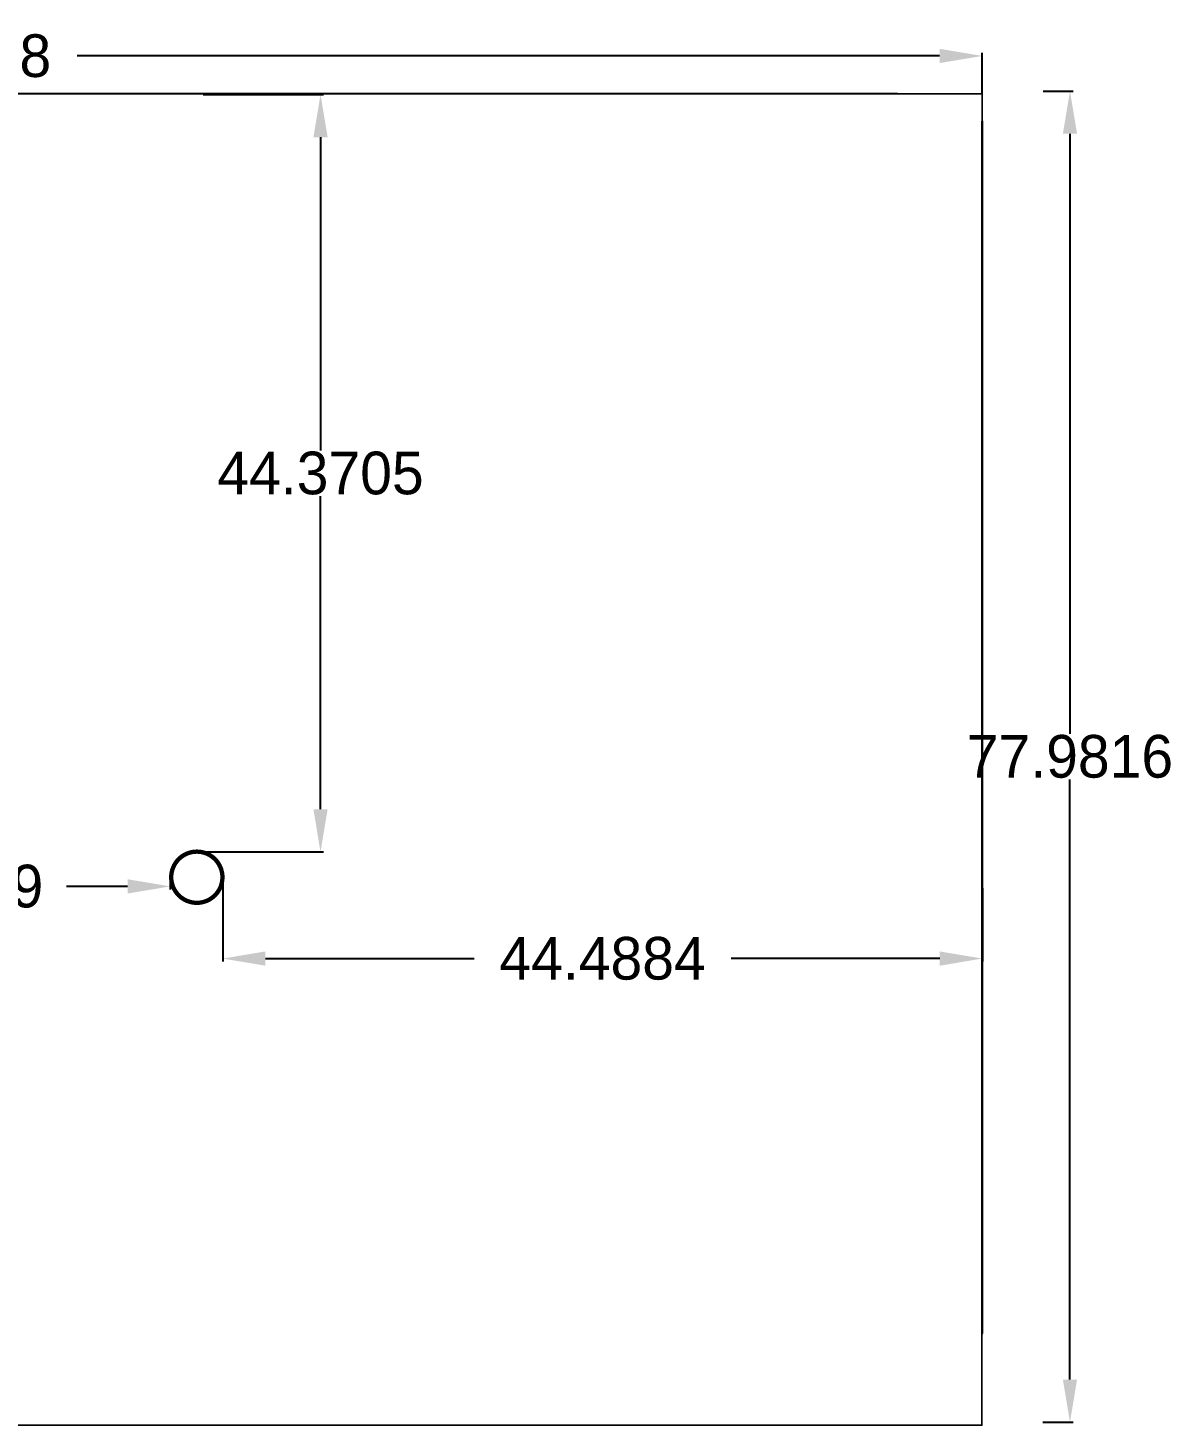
# Model space of a CAD drawing. Extents: x 43 to 178, y 42 to 123.
# Drawn here: x 110.3 to 177.5, y 41.5 to 123.4 of the extents above; entities that cross this region are included whole.
import ezdxf

# ---------------------------------------------------------------- set-up
doc = ezdxf.new("R2010")
doc.units = 0
doc.header["$MEASUREMENT"] = 0
doc.layers.get('Defpoints').update_dxf_attribs({"linetype": 'CONTINUOUS'})
for name, color, linetype in [('BOTTOMOVERLAY', 54, 'CONTINUOUS'), ('GstarcadFastView0123456789ABCDEFGHIJKLMNOPQRSTUVWXYZDimLayer', 7, 'CONTINUOUS'), ('MECHANICAL4', 56, 'CONTINUOUS')]:
    doc.layers.add(name, color=color, linetype=linetype)
doc.dimstyles.get("Standard").update_dxf_attribs({"dimtxt": 0.18, "dimasz": 0.18, "dimexe": 0.18, "dimexo": 0.0625, "dimgap": 0.09, "dimtad": 0, "dimtih": 1, "dimtoh": 1, "dimdec": 4, "dimzin": 0, "dimdsep": 46, "dimtxsty": 'STANDARD', "dimcen": 0.09, "dimadec": 0, "dimazin": 0, "dimtfac": 1, "dimtdec": 4, "dimtofl": 0, "dimtmove": 0, "dimatfit": 3, "dimfxl": 1, "dimtolj": 1, "dimtzin": 0, "dimarcsym": 0})

# ---------------------------------------------------------------- blocks, each defined once
blk = doc.blocks.new('*D0')
at = {"layer": 'Defpoints', "color": 0, "linetype": 'Continuous'}
for p in [(166.22, 121.769), (43.221, 119.543), (166.22, 119.543)]:
    blk.add_point(p, dxfattribs=at)
at = {"layer": 'GstarcadFastView0123456789ABCDEFGHIJKLMNOPQRSTUVWXYZDimLayer', "color": 1, "linetype": 'Continuous', "lineweight": -3}
for p, q in [((43.221, 119.606), (43.221, 121.949)), ((45.721, 121.769), (96.237, 121.769)), ((163.72, 121.769), (113.203, 121.769)), ((166.22, 119.606), (166.22, 121.949))]:
    blk.add_line(p, q, dxfattribs=at)
at = {"layer": 'GstarcadFastView0123456789ABCDEFGHIJKLMNOPQRSTUVWXYZDimLayer', "color": 1, "linetype": 'Continuous'}
for points in [[(45.721, 122.186), (45.721, 121.352), (43.221, 121.769)], [(163.72, 121.352), (163.72, 122.186), (166.22, 121.769)]]:
    blk.add_solid(points, dxfattribs=at)
at = {"layer": 'GstarcadFastView0123456789ABCDEFGHIJKLMNOPQRSTUVWXYZDimLayer', "color": 1, "linetype": 'Continuous', "insert": (104.72, 121.769), "char_height": 2.5, "attachment_point": 5}
blk.add_mtext('\\A1;122.9988', dxfattribs=at)
blk = doc.blocks.new('*D1')
at = {"layer": 'Defpoints', "color": 0, "linetype": 'Continuous'}
for p in [(169.727, 119.714), (169.7, 41.733), (171.355, 41.733)]:
    blk.add_point(p, dxfattribs=at)
at = {"layer": 'GstarcadFastView0123456789ABCDEFGHIJKLMNOPQRSTUVWXYZDimLayer', "color": 1, "linetype": 'Continuous', "lineweight": -3}
for p, q in [((169.789, 119.714), (171.535, 119.714)), ((171.355, 117.214), (171.355, 82.064)), ((171.355, 44.233), (171.355, 79.384)), ((169.763, 41.733), (171.535, 41.733))]:
    blk.add_line(p, q, dxfattribs=at)
at = {"layer": 'GstarcadFastView0123456789ABCDEFGHIJKLMNOPQRSTUVWXYZDimLayer', "color": 1, "linetype": 'Continuous'}
for points in [[(171.771, 117.214), (170.938, 117.214), (171.355, 119.714)], [(170.938, 44.233), (171.771, 44.233), (171.355, 41.733)]]:
    blk.add_solid(points, dxfattribs=at)
at = {"layer": 'GstarcadFastView0123456789ABCDEFGHIJKLMNOPQRSTUVWXYZDimLayer', "color": 1, "linetype": 'Continuous', "insert": (171.355, 80.724), "char_height": 2.5, "attachment_point": 5}
blk.add_mtext('\\A1;77.9816', dxfattribs=at)
blk = doc.blocks.new('*D2')
at = {"layer": 'Defpoints', "color": 0, "linetype": 'Continuous'}
for p in [(121.739, 73.769), (166.227, 73.072), (166.227, 68.893)]:
    blk.add_point(p, dxfattribs=at)
at = {"layer": 'GstarcadFastView0123456789ABCDEFGHIJKLMNOPQRSTUVWXYZDimLayer', "color": 1, "linetype": 'Continuous', "lineweight": -3}
for p, q in [((121.739, 73.707), (121.739, 68.713)), ((166.227, 73.01), (166.227, 68.713)), ((124.239, 68.893), (136.453, 68.893)), ((163.727, 68.893), (151.514, 68.893))]:
    blk.add_line(p, q, dxfattribs=at)
at = {"layer": 'GstarcadFastView0123456789ABCDEFGHIJKLMNOPQRSTUVWXYZDimLayer', "color": 1, "linetype": 'Continuous'}
for points in [[(124.239, 69.31), (124.239, 68.476), (121.739, 68.893)], [(163.727, 68.476), (163.727, 69.31), (166.227, 68.893)]]:
    blk.add_solid(points, dxfattribs=at)
at = {"layer": 'GstarcadFastView0123456789ABCDEFGHIJKLMNOPQRSTUVWXYZDimLayer', "color": 1, "linetype": 'Continuous', "insert": (143.983, 68.893), "char_height": 2.5, "attachment_point": 5}
blk.add_mtext('\\A1;44.4884', dxfattribs=at)
blk = doc.blocks.new('*D3')
at = {"layer": 'Defpoints', "color": 0, "linetype": 'Continuous'}
for p in [(120.536, 119.508), (127.464, 119.508), (120.238, 75.137)]:
    blk.add_point(p, dxfattribs=at)
at = {"layer": 'GstarcadFastView0123456789ABCDEFGHIJKLMNOPQRSTUVWXYZDimLayer', "color": 1, "linetype": 'Continuous', "lineweight": -3}
for p, q in [((120.599, 119.508), (127.644, 119.508)), ((127.464, 117.008), (127.464, 98.663)), ((127.464, 77.637), (127.464, 95.983)), ((120.301, 75.137), (127.644, 75.137))]:
    blk.add_line(p, q, dxfattribs=at)
at = {"layer": 'GstarcadFastView0123456789ABCDEFGHIJKLMNOPQRSTUVWXYZDimLayer', "color": 1, "linetype": 'Continuous'}
for points in [[(127.881, 117.008), (127.048, 117.008), (127.464, 119.508)], [(127.048, 77.637), (127.881, 77.637), (127.464, 75.137)]]:
    blk.add_solid(points, dxfattribs=at)
at = {"layer": 'GstarcadFastView0123456789ABCDEFGHIJKLMNOPQRSTUVWXYZDimLayer', "color": 1, "linetype": 'Continuous', "insert": (127.464, 97.323), "char_height": 2.5, "attachment_point": 5}
blk.add_mtext('\\A1;44.3705', dxfattribs=at)
blk = doc.blocks.new('*D4')
at = {"layer": 'Defpoints', "color": 0, "linetype": 'Continuous'}
for p in [(91.702, 73.724), (118.667, 73.724), (118.667, 73.122)]:
    blk.add_point(p, dxfattribs=at)
at = {"layer": 'GstarcadFastView0123456789ABCDEFGHIJKLMNOPQRSTUVWXYZDimLayer', "color": 1, "linetype": 'Continuous', "lineweight": -3}
for p, q in [((91.702, 73.661), (91.702, 72.942)), ((94.202, 73.122), (97.773, 73.122)), ((116.167, 73.122), (112.596, 73.122)), ((118.667, 73.661), (118.667, 72.942))]:
    blk.add_line(p, q, dxfattribs=at)
at = {"layer": 'GstarcadFastView0123456789ABCDEFGHIJKLMNOPQRSTUVWXYZDimLayer', "color": 1, "linetype": 'Continuous'}
for points in [[(94.202, 73.538), (94.202, 72.705), (91.702, 73.122)], [(116.167, 72.705), (116.167, 73.538), (118.667, 73.122)]]:
    blk.add_solid(points, dxfattribs=at)
at = {"layer": 'GstarcadFastView0123456789ABCDEFGHIJKLMNOPQRSTUVWXYZDimLayer', "color": 1, "linetype": 'Continuous', "insert": (105.185, 73.122), "char_height": 2.5, "attachment_point": 5}
blk.add_mtext('\\A1;26.9649', dxfattribs=at)

msp = doc.modelspace()

# ---------------------------------------------------------------- linework, layer by layer
at = {"layer": 'BOTTOMOVERLAY', "const_width": 0.1}
for points in [[(161.1884, 119.5578), (166.1922, 119.5578)], [(166.1922, 119.5578), (166.2176, 119.5324)], [(166.2176, 117.6274), (166.2176, 119.5578)], [(166.2176, 118.6688), (166.2176, 119.5324)], [(166.1922, 44.577), (166.1922, 47.371)], [(166.1922, 41.557801), (166.1922, 44.577)], [(43.2054, 41.557801), (165.1, 41.557801)], [(163.1442, 41.557801), (166.1922, 41.557801)], [(165.5064, 41.557801), (166.0652, 41.557801)]]:
    msp.add_lwpolyline(points, dxfattribs=at)
at = {"layer": 'BOTTOMOVERLAY'}
for points, const_width in [([(161.163401, 119.5578, 1), (161.213399, 119.5578, 1)], 0.05), ([(166.167201, 119.5578, 1), (166.217199, 119.5578, 1)], 0.05), ([(166.167201, 119.5578, 1), (166.217199, 119.5578, 1)], 0.05), ([(166.192601, 119.5578, 1), (166.242599, 119.5578, 1)], 0.05), ([(166.192601, 119.5324, 1), (166.242599, 119.5324, 1)], 0.05), ([(166.192601, 119.5324, 1), (166.242599, 119.5324, 1)], 0.05), ([(166.192601, 118.6688, 1), (166.242599, 118.6688, 1)], 0.05), ([(166.192601, 117.6274, 1), (166.242599, 117.6274, 1)], 0.05), ([(121.720201, 73.6578, 1), (118.720202, 73.6578, 1)], 0.254), ([(118.656702, 73.6578, 1), (118.783702, 73.6578, 1)], 0.127), ([(121.656701, 73.6578, 1), (121.783701, 73.6578, 1)], 0.127), ([(166.167201, 47.371, 1), (166.217199, 47.371, 1)], 0.05), ([(166.167201, 44.577, 1), (166.217199, 44.577, 1)], 0.05), ([(166.167201, 44.577, 1), (166.217199, 44.577, 1)], 0.05), ([(163.119201, 41.557801, 1), (163.169199, 41.557801, 1)], 0.05), ([(165.075001, 41.557801, 1), (165.124999, 41.557801, 1)], 0.05), ([(165.481401, 41.557801, 1), (165.531399, 41.557801, 1)], 0.05), ([(166.040201, 41.557801, 1), (166.090199, 41.557801, 1)], 0.05), ([(166.167201, 41.557801, 1), (166.217199, 41.557801, 1)], 0.05), ([(166.167201, 41.557801, 1), (166.217199, 41.557801, 1)], 0.05)]:
    msp.add_lwpolyline(points, format="xyb", close=True, dxfattribs=dict(at, const_width=const_width))
at = {"layer": 'MECHANICAL4', "const_width": 0.127}
for points in [[(45.218299, 119.560292), (161.21855, 119.560292)], [(45.218299, 119.560292), (161.21855, 119.560292)], [(45.218299, 119.560292), (161.21855, 119.560292)], [(45.218299, 119.560292), (161.21855, 119.560292)], [(45.218299, 119.560292), (161.21855, 119.560292)], [(45.218299, 119.560292), (161.21855, 119.560292)], [(45.218299, 119.560292), (161.21855, 119.560292)], [(45.218299, 119.560292), (161.21855, 119.560292)], [(45.218299, 119.560292), (161.21855, 119.560292)], [(166.215756, 46.941133), (166.215756, 117.941291)]]:
    msp.add_lwpolyline(points, dxfattribs=at)
at = {"layer": 'MECHANICAL4', "const_width": 0.0635}
for points in [[(161.1868, 119.560292, 1), (161.2503, 119.560292, 1)], [(161.1868, 119.560292, 1), (161.2503, 119.560292, 1)], [(161.1868, 119.560292, 1), (161.2503, 119.560292, 1)], [(161.1868, 119.560292, 1), (161.2503, 119.560292, 1)], [(161.1868, 119.560292, 1), (161.2503, 119.560292, 1)], [(161.1868, 119.560292, 1), (161.2503, 119.560292, 1)], [(161.1868, 119.560292, 1), (161.2503, 119.560292, 1)], [(161.1868, 119.560292, 1), (161.2503, 119.560292, 1)], [(161.1868, 119.560292, 1), (161.2503, 119.560292, 1)], [(166.184006, 117.941291, 1), (166.247506, 117.941291, 1)], [(166.184006, 46.941133, 1), (166.247506, 46.941133, 1)]]:
    msp.add_lwpolyline(points, format="xyb", close=True, dxfattribs=at)

# ---------------------------------------------------------------- dimensions: what is measured, and where the dimension line sits
at = {"layer": 'GstarcadFastView0123456789ABCDEFGHIJKLMNOPQRSTUVWXYZDimLayer', "linetype": 'Continuous'}
for base, p1, p2, picture, middle in [((166.2196953, 121.7689764), (43.2209446, 119.5433768), (166.2196953, 119.5433768), '*D0', (104.72032, 121.7689764)), ((118.667343, 73.121596), (91.702468, 73.723833), (118.667343, 73.723833), '*D4', (105.184906, 73.121596)), ((166.227248, 68.893003), (121.738878, 73.769155), (166.227248, 73.072096), '*D2', (143.983063, 68.893003))]:
    dim = msp.add_linear_dim(base=base, p1=p1, p2=p2, dimstyle='Standard', override={"dimtxt": 2.5, "dimasz": 2.5, "dimdec": 4, "dimlfac": 1, "dimclrd": 1, "dimclre": 1, "dimclrt": 1, "dimtmove": 2, "dimlwd": -3, "dimlwe": -3}, dxfattribs=at)
    dim.commit()
    dim.dimension.update_dxf_attribs({"geometry": picture, "text_midpoint": middle})
for base, p1, p2, picture, middle in [((171.35464, 41.732738), (169.726682, 119.714362), (169.700245, 41.732738), '*D1', (171.35464, 80.72355)), ((127.464281, 119.50804), (120.238494, 75.137499), (120.536472, 119.50804), '*D3', (127.464281, 97.322769))]:
    dim = msp.add_linear_dim(base=base, p1=p1, p2=p2, angle=90, dimstyle='Standard', override={"dimtxt": 2.5, "dimasz": 2.5, "dimdec": 4, "dimlfac": 1, "dimclrd": 1, "dimclre": 1, "dimclrt": 1, "dimtmove": 2, "dimlwd": -3, "dimlwe": -3}, dxfattribs=at)
    dim.commit()
    dim.dimension.update_dxf_attribs({"geometry": picture, "text_midpoint": middle})

doc.saveas('drawing.dxf')
